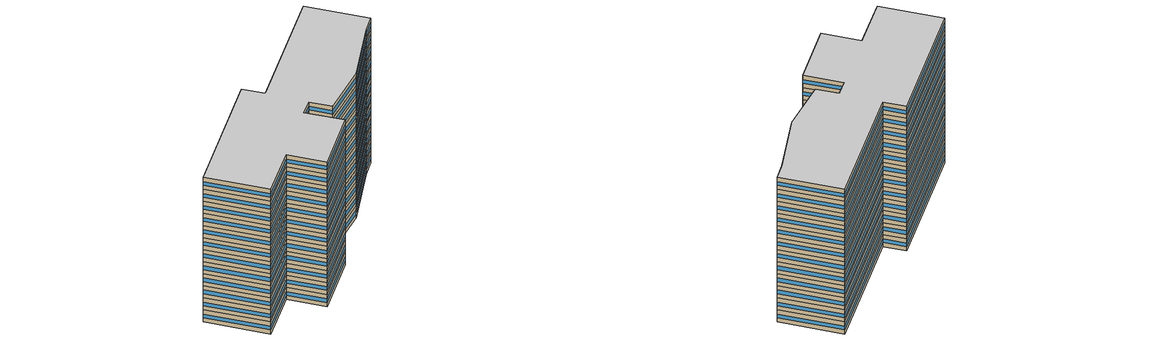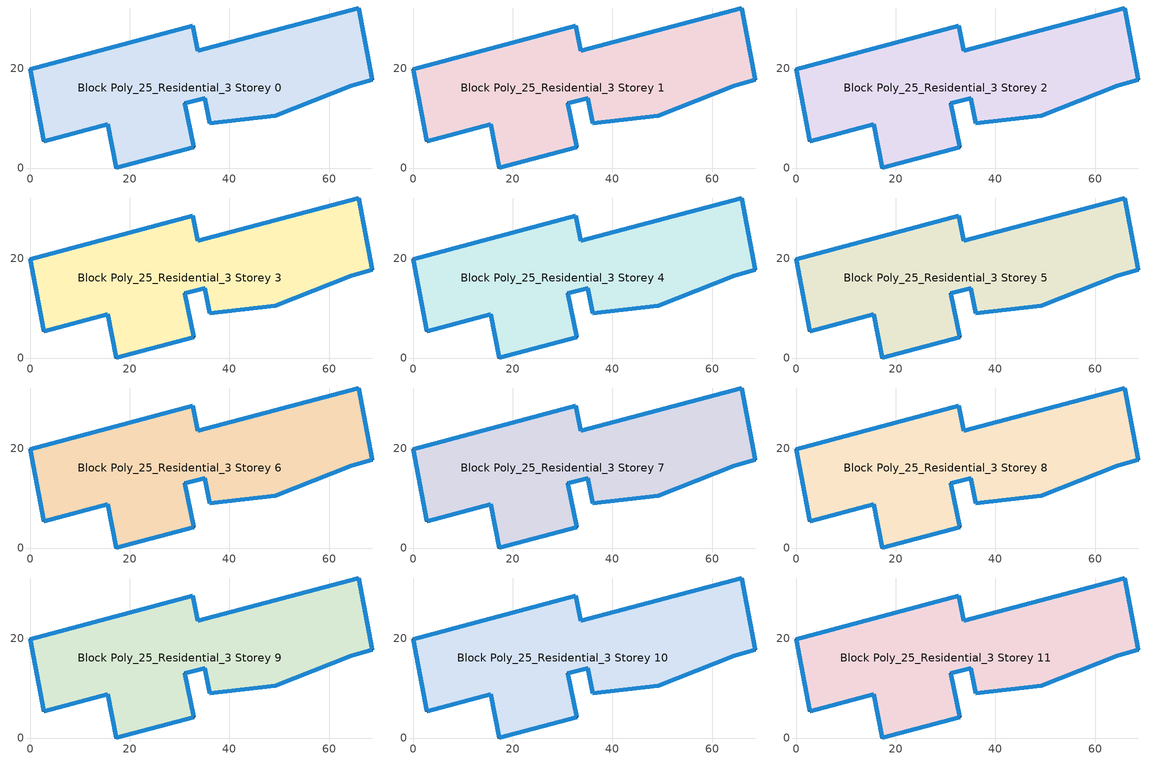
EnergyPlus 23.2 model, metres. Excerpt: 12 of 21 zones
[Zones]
Block Poly_25_Residential_3 Storey 0
 floor ground (HSCWZ_Residential_2005_FloorGround): 65.91,32.13 68.66,17.68 64.45,16.52 49.22,10.52 36.05,8.94 35.07,14.05 31.06,13 32.84,4.21 17.25,0 15.56,8.78 2.75,5.42 0,19.87 32.61,28.61 33.59,23.49 z0
 wall outside (HSCWZ_Residential_2005_ExtWall): 32.61,28.61 0,19.87 2.75,5.42 15.56,8.78 17.25,0 32.84,4.21 31.06,13 35.07,14.05 36.05,8.94 49.22,10.52 64.45,16.52 68.66,17.68 65.91,32.13 33.59,23.49 32.61,28.61 z0:3
 window (HSCWZ_Residential_2005_Win): 32.6,28.6 0.02,19.87 / 0,19.86 2.75,5.42 / 2.75,5.42 15.56,8.78 / 15.56,8.78 17.25,0 / 17.26,0 32.83,4.21 / 32.84,4.22 31.06,12.99 / 31.06,13 35.07,14.05 / 35.07,14.05 36.05,8.94 / 36.05,8.94 49.21,10.52 / 49.23,10.53 64.44,16.51 / 64.45,16.52 68.66,17.67 / 68.66,17.68 65.91,32.12 / 65.89,32.12 33.6,23.5 / 33.59,23.5 32.61,28.61 z1.05:1.95
Block Poly_25_Residential_3 Storey 1
 floor to Block Poly_25_Residential_3 Storey 0 (HSCWZ_Residential_2005_FloorSlab): 65.91,32.13 68.66,17.68 64.45,16.52 49.22,10.52 36.05,8.94 35.07,14.05 31.06,13 32.84,4.21 17.25,0 15.56,8.78 2.75,5.42 0,19.87 32.61,28.61 33.59,23.49 z3
 wall outside (HSCWZ_Residential_2005_ExtWall): 32.61,28.61 0,19.87 2.75,5.42 15.56,8.78 17.25,0 32.84,4.21 31.06,13 35.07,14.05 36.05,8.94 49.22,10.52 64.45,16.52 68.66,17.68 65.91,32.13 33.59,23.49 32.61,28.61 z3:6
 window (HSCWZ_Residential_2005_Win): 32.6,28.6 0.02,19.87 / 0,19.86 2.75,5.42 / 2.75,5.42 15.56,8.78 / 15.56,8.78 17.25,0 / 17.26,0 32.83,4.21 / 32.84,4.22 31.06,12.99 / 31.06,13 35.07,14.05 / 35.07,14.05 36.05,8.94 / 36.05,8.94 49.21,10.52 / 49.23,10.53 64.44,16.51 / 64.45,16.52 68.66,17.67 / 68.66,17.68 65.91,32.12 / 65.89,32.12 33.6,23.5 / 33.59,23.5 32.61,28.61 z4.05:4.95
Block Poly_25_Residential_3 Storey 2
 floor to Block Poly_25_Residential_3 Storey 1 (HSCWZ_Residential_2005_FloorSlab): 65.91,32.13 68.66,17.68 64.45,16.52 49.22,10.52 36.05,8.94 35.07,14.05 31.06,13 32.84,4.21 17.25,0 15.56,8.78 2.75,5.42 0,19.87 32.61,28.61 33.59,23.49 z6
 wall outside (HSCWZ_Residential_2005_ExtWall): 32.61,28.61 0,19.87 2.75,5.42 15.56,8.78 17.25,0 32.84,4.21 31.06,13 35.07,14.05 36.05,8.94 49.22,10.52 64.45,16.52 68.66,17.68 65.91,32.13 33.59,23.49 32.61,28.61 z6:9
 window (HSCWZ_Residential_2005_Win): 32.6,28.6 0.02,19.87 / 0,19.86 2.75,5.42 / 2.75,5.42 15.56,8.78 / 15.56,8.78 17.25,0 / 17.26,0 32.83,4.21 / 32.84,4.22 31.06,12.99 / 31.06,13 35.07,14.05 / 35.07,14.05 36.05,8.94 / 36.05,8.94 49.21,10.52 / 49.23,10.53 64.44,16.51 / 64.45,16.52 68.66,17.67 / 68.66,17.68 65.91,32.12 / 65.89,32.12 33.6,23.5 / 33.59,23.5 32.61,28.61 z7.05:7.95
Block Poly_25_Residential_3 Storey 3
 floor to Block Poly_25_Residential_3 Storey 2 (HSCWZ_Residential_2005_FloorSlab): 65.91,32.13 68.66,17.68 64.45,16.52 49.22,10.52 36.05,8.94 35.07,14.05 31.06,13 32.84,4.21 17.25,0 15.56,8.78 2.75,5.42 0,19.87 32.61,28.61 33.59,23.49 z9
 wall outside (HSCWZ_Residential_2005_ExtWall): 32.61,28.61 0,19.87 2.75,5.42 15.56,8.78 17.25,0 32.84,4.21 31.06,13 35.07,14.05 36.05,8.94 49.22,10.52 64.45,16.52 68.66,17.68 65.91,32.13 33.59,23.49 32.61,28.61 z9:12
 window (HSCWZ_Residential_2005_Win): 32.6,28.6 0.02,19.87 / 0,19.86 2.75,5.42 / 2.75,5.42 15.56,8.78 / 15.56,8.78 17.25,0 / 17.26,0 32.83,4.21 / 32.84,4.22 31.06,12.99 / 31.06,13 35.07,14.05 / 35.07,14.05 36.05,8.94 / 36.05,8.94 49.21,10.52 / 49.23,10.53 64.44,16.51 / 64.45,16.52 68.66,17.67 / 68.66,17.68 65.91,32.12 / 65.89,32.12 33.6,23.5 / 33.59,23.5 32.61,28.61 z10.05:10.95
Block Poly_25_Residential_3 Storey 4
 floor to Block Poly_25_Residential_3 Storey 3 (HSCWZ_Residential_2005_FloorSlab): 65.91,32.13 68.66,17.68 64.45,16.52 49.22,10.52 36.05,8.94 35.07,14.05 31.06,13 32.84,4.21 17.25,0 15.56,8.78 2.75,5.42 0,19.87 32.61,28.61 33.59,23.49 z12
 wall outside (HSCWZ_Residential_2005_ExtWall): 32.61,28.61 0,19.87 2.75,5.42 15.56,8.78 17.25,0 32.84,4.21 31.06,13 35.07,14.05 36.05,8.94 49.22,10.52 64.45,16.52 68.66,17.68 65.91,32.13 33.59,23.49 32.61,28.61 z12:15
 window (HSCWZ_Residential_2005_Win): 32.6,28.6 0.02,19.87 / 0,19.86 2.75,5.42 / 2.75,5.42 15.56,8.78 / 15.56,8.78 17.25,0 / 17.26,0 32.83,4.21 / 32.84,4.22 31.06,12.99 / 31.06,13 35.07,14.05 / 35.07,14.05 36.05,8.94 / 36.05,8.94 49.21,10.52 / 49.23,10.53 64.44,16.51 / 64.45,16.52 68.66,17.67 / 68.66,17.68 65.91,32.12 / 65.89,32.12 33.6,23.5 / 33.59,23.5 32.61,28.61 z13.05:13.95
Block Poly_25_Residential_3 Storey 5
 floor to Block Poly_25_Residential_3 Storey 4 (HSCWZ_Residential_2005_FloorSlab): 65.91,32.13 68.66,17.68 64.45,16.52 49.22,10.52 36.05,8.94 35.07,14.05 31.06,13 32.84,4.21 17.25,0 15.56,8.78 2.75,5.42 0,19.87 32.61,28.61 33.59,23.49 z15
 wall outside (HSCWZ_Residential_2005_ExtWall): 32.61,28.61 0,19.87 2.75,5.42 15.56,8.78 17.25,0 32.84,4.21 31.06,13 35.07,14.05 36.05,8.94 49.22,10.52 64.45,16.52 68.66,17.68 65.91,32.13 33.59,23.49 32.61,28.61 z15:18
 window (HSCWZ_Residential_2005_Win): 32.6,28.6 0.02,19.87 / 0,19.86 2.75,5.42 / 2.75,5.42 15.56,8.78 / 15.56,8.78 17.25,0 / 17.26,0 32.83,4.21 / 32.84,4.22 31.06,12.99 / 31.06,13 35.07,14.05 / 35.07,14.05 36.05,8.94 / 36.05,8.94 49.21,10.52 / 49.23,10.53 64.44,16.51 / 64.45,16.52 68.66,17.67 / 68.66,17.68 65.91,32.12 / 65.89,32.12 33.6,23.5 / 33.59,23.5 32.61,28.61 z16.05:16.95
Block Poly_25_Residential_3 Storey 6
 floor to Block Poly_25_Residential_3 Storey 5 (HSCWZ_Residential_2005_FloorSlab): 65.91,32.13 68.66,17.68 64.45,16.52 49.22,10.52 36.05,8.94 35.07,14.05 31.06,13 32.84,4.21 17.25,0 15.56,8.78 2.75,5.42 0,19.87 32.61,28.61 33.59,23.49 z18
 wall outside (HSCWZ_Residential_2005_ExtWall): 32.61,28.61 0,19.87 2.75,5.42 15.56,8.78 17.25,0 32.84,4.21 31.06,13 35.07,14.05 36.05,8.94 49.22,10.52 64.45,16.52 68.66,17.68 65.91,32.13 33.59,23.49 32.61,28.61 z18:21
 window (HSCWZ_Residential_2005_Win): 32.6,28.6 0.02,19.87 / 0,19.86 2.75,5.42 / 2.75,5.42 15.56,8.78 / 15.56,8.78 17.25,0 / 17.26,0 32.83,4.21 / 32.84,4.22 31.06,12.99 / 31.06,13 35.07,14.05 / 35.07,14.05 36.05,8.94 / 36.05,8.94 49.21,10.52 / 49.23,10.53 64.44,16.51 / 64.45,16.52 68.66,17.67 / 68.66,17.68 65.91,32.12 / 65.89,32.12 33.6,23.5 / 33.59,23.5 32.61,28.61 z19.05:19.95
Block Poly_25_Residential_3 Storey 7
 floor to Block Poly_25_Residential_3 Storey 6 (HSCWZ_Residential_2005_FloorSlab): 65.91,32.13 68.66,17.68 64.45,16.52 49.22,10.52 36.05,8.94 35.07,14.05 31.06,13 32.84,4.21 17.25,0 15.56,8.78 2.75,5.42 0,19.87 32.61,28.61 33.59,23.49 z21
 wall outside (HSCWZ_Residential_2005_ExtWall): 32.61,28.61 0,19.87 2.75,5.42 15.56,8.78 17.25,0 32.84,4.21 31.06,13 35.07,14.05 36.05,8.94 49.22,10.52 64.45,16.52 68.66,17.68 65.91,32.13 33.59,23.49 32.61,28.61 z21:24
 window (HSCWZ_Residential_2005_Win): 32.6,28.6 0.02,19.87 / 0,19.86 2.75,5.42 / 2.75,5.42 15.56,8.78 / 15.56,8.78 17.25,0 / 17.26,0 32.83,4.21 / 32.84,4.22 31.06,12.99 / 31.06,13 35.07,14.05 / 35.07,14.05 36.05,8.94 / 36.05,8.94 49.21,10.52 / 49.23,10.53 64.44,16.51 / 64.45,16.52 68.66,17.67 / 68.66,17.68 65.91,32.12 / 65.89,32.12 33.6,23.5 / 33.59,23.5 32.61,28.61 z22.05:22.95
Block Poly_25_Residential_3 Storey 8
 floor to Block Poly_25_Residential_3 Storey 7 (HSCWZ_Residential_2005_FloorSlab): 65.91,32.13 68.66,17.68 64.45,16.52 49.22,10.52 36.05,8.94 35.07,14.05 31.06,13 32.84,4.21 17.25,0 15.56,8.78 2.75,5.42 0,19.87 32.61,28.61 33.59,23.49 z24
 wall outside (HSCWZ_Residential_2005_ExtWall): 32.61,28.61 0,19.87 2.75,5.42 15.56,8.78 17.25,0 32.84,4.21 31.06,13 35.07,14.05 36.05,8.94 49.22,10.52 64.45,16.52 68.66,17.68 65.91,32.13 33.59,23.49 32.61,28.61 z24:27
 window (HSCWZ_Residential_2005_Win): 32.6,28.6 0.02,19.87 / 0,19.86 2.75,5.42 / 2.75,5.42 15.56,8.78 / 15.56,8.78 17.25,0 / 17.26,0 32.83,4.21 / 32.84,4.22 31.06,12.99 / 31.06,13 35.07,14.05 / 35.07,14.05 36.05,8.94 / 36.05,8.94 49.21,10.52 / 49.23,10.53 64.44,16.51 / 64.45,16.52 68.66,17.67 / 68.66,17.68 65.91,32.12 / 65.89,32.12 33.6,23.5 / 33.59,23.5 32.61,28.61 z25.05:25.95
Block Poly_25_Residential_3 Storey 9
 floor to Block Poly_25_Residential_3 Storey 8 (HSCWZ_Residential_2005_FloorSlab): 65.91,32.13 68.66,17.68 64.45,16.52 49.22,10.52 36.05,8.94 35.07,14.05 31.06,13 32.84,4.21 17.25,0 15.56,8.78 2.75,5.42 0,19.87 32.61,28.61 33.59,23.49 z27
 wall outside (HSCWZ_Residential_2005_ExtWall): 32.61,28.61 0,19.87 2.75,5.42 15.56,8.78 17.25,0 32.84,4.21 31.06,13 35.07,14.05 36.05,8.94 49.22,10.52 64.45,16.52 68.66,17.68 65.91,32.13 33.59,23.49 32.61,28.61 z27:30
 window (HSCWZ_Residential_2005_Win): 32.6,28.6 0.02,19.87 / 0,19.86 2.75,5.42 / 2.75,5.42 15.56,8.78 / 15.56,8.78 17.25,0 / 17.26,0 32.83,4.21 / 32.84,4.22 31.06,12.99 / 31.06,13 35.07,14.05 / 35.07,14.05 36.05,8.94 / 36.05,8.94 49.21,10.52 / 49.23,10.53 64.44,16.51 / 64.45,16.52 68.66,17.67 / 68.66,17.68 65.91,32.12 / 65.89,32.12 33.6,23.5 / 33.59,23.5 32.61,28.61 z28.05:28.95
Block Poly_25_Residential_3 Storey 10
 floor to Block Poly_25_Residential_3 Storey 9 (HSCWZ_Residential_2005_FloorSlab): 65.91,32.13 68.66,17.68 64.45,16.52 49.22,10.52 36.05,8.94 35.07,14.05 31.06,13 32.84,4.21 17.25,0 15.56,8.78 2.75,5.42 0,19.87 32.61,28.61 33.59,23.49 z30
 wall outside (HSCWZ_Residential_2005_ExtWall): 32.61,28.61 0,19.87 2.75,5.42 15.56,8.78 17.25,0 32.84,4.21 31.06,13 35.07,14.05 36.05,8.94 49.22,10.52 64.45,16.52 68.66,17.68 65.91,32.13 33.59,23.49 32.61,28.61 z30:33
 window (HSCWZ_Residential_2005_Win): 32.6,28.6 0.02,19.87 / 0,19.86 2.75,5.42 / 2.75,5.42 15.56,8.78 / 15.56,8.78 17.25,0 / 17.26,0 32.83,4.21 / 32.84,4.22 31.06,12.99 / 31.06,13 35.07,14.05 / 35.07,14.05 36.05,8.94 / 36.05,8.94 49.21,10.52 / 49.23,10.53 64.44,16.51 / 64.45,16.52 68.66,17.67 / 68.66,17.68 65.91,32.12 / 65.89,32.12 33.6,23.5 / 33.59,23.5 32.61,28.61 z31.05:31.95
Block Poly_25_Residential_3 Storey 11
 floor to Block Poly_25_Residential_3 Storey 10 (HSCWZ_Residential_2005_FloorSlab): 65.91,32.13 68.66,17.68 64.45,16.52 49.22,10.52 36.05,8.94 35.07,14.05 31.06,13 32.84,4.21 17.25,0 15.56,8.78 2.75,5.42 0,19.87 32.61,28.61 33.59,23.49 z33
 wall outside (HSCWZ_Residential_2005_ExtWall): 32.61,28.61 0,19.87 2.75,5.42 15.56,8.78 17.25,0 32.84,4.21 31.06,13 35.07,14.05 36.05,8.94 49.22,10.52 64.45,16.52 68.66,17.68 65.91,32.13 33.59,23.49 32.61,28.61 z33:36
 window (HSCWZ_Residential_2005_Win): 32.6,28.6 0.02,19.87 / 0,19.86 2.75,5.42 / 2.75,5.42 15.56,8.78 / 15.56,8.78 17.25,0 / 17.26,0 32.83,4.21 / 32.84,4.22 31.06,12.99 / 31.06,13 35.07,14.05 / 35.07,14.05 36.05,8.94 / 36.05,8.94 49.21,10.52 / 49.23,10.53 64.44,16.51 / 64.45,16.52 68.66,17.67 / 68.66,17.68 65.91,32.12 / 65.89,32.12 33.6,23.5 / 33.59,23.5 32.61,28.61 z34.05:34.95
 ceiling to Block Poly_25_Residential_3 Storey 12 (HSCWZ_Residential_2005_FloorSlab): 64.45,16.52 68.66,17.68 65.91,32.13 33.59,23.49 32.61,28.61 0,19.87 2.75,5.42 15.56,8.78 17.25,0 32.84,4.21 31.06,13 35.07,14.05 36.05,8.94 49.22,10.52 z36
[BUILDING]
shang4hai3shi4_Residential_3_2_9_2005: North Axis=0; Terrain=City; Loads Convergence Tolerance Value=0.04; Temperature Convergence Tolerance Value=0.4; Solar Distribution=FullExterior; Maximum Number of Warmup Days=25; Minimum Number of Warmup Days=1
[Material] Thermal Absorptance=0.9; Solar Absorptance=0.7; Visible Absorptance=0.7
Name | Roughness | Thickness | Conductivity | Density | Specific Heat
Concrete | MediumRough | 0.1 | 1.7 | 2240 | 900
Brick | MediumRough | 0.1 | 0.72 | 1920 | 840
Tile | Smooth | 0.02 | 1.3 | 2200 | 900
Gypsum | Smooth | 0.015 | 0.16 | 800 | 1090
[MATERIAL] Roughness=Rough; Conductivity=0.04; Density=40; Specific Heat=1500; Thermal Absorptance=0.9; Solar Absorptance=0.7; Visible Absorptance=0.7
Name | Thickness
Insulation 0.011 | 0.011
Insulation 0.044 | 0.044
Insulation 0.05 | 0.05
[WindowMaterial:SimpleGlazingSystem]
HSCWZ_Residential_2005_Win_material: UFactor=3.7; Solar Heat Gain Coefficient=0.5475
[Construction]
HSCWZ_Residential_2005_FloorSlab: Tile, Concrete, Insulation 0.044, Concrete, Tile
HSCWZ_Residential_2005_FloorGround: Tile, Concrete, Gypsum, Insulation 0.05
HSCWZ_Residential_2005_Win: HSCWZ_Residential_2005_Win_material
[CONSTRUCTION]
HSCWZ_Residential_2005_ExtWall: Brick, Concrete, Insulation 0.011
[ZONE] Type=1; Multiplier=1; Ceiling Height=autocalculate; Volume=autocalculate; Floor Area=autocalculate; Part of Total Floor Area=Yes
Block Poly_25_Residential_3 Storey 0; Block Poly_25_Residential_3 Storey 1; Block Poly_25_Residential_3 Storey 2; Block Poly_25_Residential_3 Storey 3; Block Poly_25_Residential_3 Storey 4; Block Poly_25_Residential_3 Storey 5; Block Poly_25_Residential_3 Storey 6; Block Poly_25_Residential_3 Storey 7; Block Poly_25_Residential_3 Storey 8; Block Poly_25_Residential_3 Storey 9; Block Poly_25_Residential_3 Storey 10; Block Poly_25_Residential_3 Storey 11
[PEOPLE] Number of People Schedule=People_Schedule; Number of People Calculation Method=Area/Person; Floor Area per Person=18; Fraction Radiant=0.3; Sensible Heat Fraction=autocalculate; Activity Level Schedule=CN_GenericActivityLevel; Carbon Dioxide Generation Rate=3.82e-08; Enable ASHRAE 55 Comfort Warnings=No; Mean Radiant Temperature Calculation Type=ZoneAveraged; Clothing Insulation Calculation Method=ClothingInsulationSchedule; Cold Stress Temperature Threshold=15.56; Heat Stress Temperature Threshold=30
Name | Zone or ZoneList or Space or SpaceList
People_Block Poly_25_Residential_3 Storey 0 | Block Poly_25_Residential_3 Storey 0
People_Block Poly_25_Residential_3 Storey 1 | Block Poly_25_Residential_3 Storey 1
People_Block Poly_25_Residential_3 Storey 2 | Block Poly_25_Residential_3 Storey 2
People_Block Poly_25_Residential_3 Storey 3 | Block Poly_25_Residential_3 Storey 3
People_Block Poly_25_Residential_3 Storey 4 | Block Poly_25_Residential_3 Storey 4
People_Block Poly_25_Residential_3 Storey 5 | Block Poly_25_Residential_3 Storey 5
People_Block Poly_25_Residential_3 Storey 6 | Block Poly_25_Residential_3 Storey 6
People_Block Poly_25_Residential_3 Storey 7 | Block Poly_25_Residential_3 Storey 7
People_Block Poly_25_Residential_3 Storey 8 | Block Poly_25_Residential_3 Storey 8
People_Block Poly_25_Residential_3 Storey 9 | Block Poly_25_Residential_3 Storey 9
People_Block Poly_25_Residential_3 Storey 10 | Block Poly_25_Residential_3 Storey 10
People_Block Poly_25_Residential_3 Storey 11 | Block Poly_25_Residential_3 Storey 11
[LIGHTS] Schedule=Lights_Schedule; Design Level Calculation Method=Watts/Area; Watts per Zone Floor Area=7; Return Air Fraction=0; Fraction Radiant=0; Fraction Visible=0; Fraction Replaceable=1; EndUse Subcategory=General; Return Air Fraction Calculated from Plenum Temperature=No; Return Air Fraction Function of Plenum Temperature Coefficient 1=0; Return Air Fraction Function of Plenum Temperature Coefficient 2=0
Name | Zone or ZoneList or Space or SpaceList
Lights_Block Poly_25_Residential_3 Storey 0 | Block Poly_25_Residential_3 Storey 0
Lights_Block Poly_25_Residential_3 Storey 1 | Block Poly_25_Residential_3 Storey 1
Lights_Block Poly_25_Residential_3 Storey 2 | Block Poly_25_Residential_3 Storey 2
Lights_Block Poly_25_Residential_3 Storey 3 | Block Poly_25_Residential_3 Storey 3
Lights_Block Poly_25_Residential_3 Storey 4 | Block Poly_25_Residential_3 Storey 4
Lights_Block Poly_25_Residential_3 Storey 5 | Block Poly_25_Residential_3 Storey 5
Lights_Block Poly_25_Residential_3 Storey 6 | Block Poly_25_Residential_3 Storey 6
Lights_Block Poly_25_Residential_3 Storey 7 | Block Poly_25_Residential_3 Storey 7
Lights_Block Poly_25_Residential_3 Storey 8 | Block Poly_25_Residential_3 Storey 8
Lights_Block Poly_25_Residential_3 Storey 9 | Block Poly_25_Residential_3 Storey 9
Lights_Block Poly_25_Residential_3 Storey 10 | Block Poly_25_Residential_3 Storey 10
Lights_Block Poly_25_Residential_3 Storey 11 | Block Poly_25_Residential_3 Storey 11
[ELECTRICEQUIPMENT] Schedule=ElectricEquipment_Schedule; Design Level Calculation Method=Watts/Area; Watts per Zone Floor Area=5.5; Fraction Latent=0; Fraction Radiant=0; Fraction Lost=0; EndUse Subcategory=General
Name | Zone or ZoneList or Space or SpaceList
ElectricEquipment_Block Poly_25_Residential_3 Storey 0 | Block Poly_25_Residential_3 Storey 0
ElectricEquipment_Block Poly_25_Residential_3 Storey 1 | Block Poly_25_Residential_3 Storey 1
ElectricEquipment_Block Poly_25_Residential_3 Storey 2 | Block Poly_25_Residential_3 Storey 2
ElectricEquipment_Block Poly_25_Residential_3 Storey 3 | Block Poly_25_Residential_3 Storey 3
ElectricEquipment_Block Poly_25_Residential_3 Storey 4 | Block Poly_25_Residential_3 Storey 4
ElectricEquipment_Block Poly_25_Residential_3 Storey 5 | Block Poly_25_Residential_3 Storey 5
ElectricEquipment_Block Poly_25_Residential_3 Storey 6 | Block Poly_25_Residential_3 Storey 6
ElectricEquipment_Block Poly_25_Residential_3 Storey 7 | Block Poly_25_Residential_3 Storey 7
ElectricEquipment_Block Poly_25_Residential_3 Storey 8 | Block Poly_25_Residential_3 Storey 8
ElectricEquipment_Block Poly_25_Residential_3 Storey 9 | Block Poly_25_Residential_3 Storey 9
ElectricEquipment_Block Poly_25_Residential_3 Storey 10 | Block Poly_25_Residential_3 Storey 10
ElectricEquipment_Block Poly_25_Residential_3 Storey 11 | Block Poly_25_Residential_3 Storey 11
[ZONEINFILTRATION:DESIGNFLOWRATE] Schedule=AirEx_ConditionedTime_Schedule; Design Flow Rate Calculation Method=AirChanges/Hour; Air Changes per Hour=1; Constant Term Coefficient=1; Temperature Term Coefficient=0; Velocity Term Coefficient=0; Velocity Squared Term Coefficient=0
Name | Zone or ZoneList or Space or SpaceList
Infil 1 | Block Poly_25_Residential_3 Storey 0
Infil 2 | Block Poly_25_Residential_3 Storey 1
Infil 3 | Block Poly_25_Residential_3 Storey 2
Infil 4 | Block Poly_25_Residential_3 Storey 3
Infil 5 | Block Poly_25_Residential_3 Storey 4
Infil 6 | Block Poly_25_Residential_3 Storey 5
Infil 7 | Block Poly_25_Residential_3 Storey 6
Infil 8 | Block Poly_25_Residential_3 Storey 7
Infil 9 | Block Poly_25_Residential_3 Storey 8
Infil 10 | Block Poly_25_Residential_3 Storey 9
Infil 11 | Block Poly_25_Residential_3 Storey 10
Infil 12 | Block Poly_25_Residential_3 Storey 11
[HVACTEMPLATE:THERMOSTAT]
HVACTemp: Heating Setpoint Schedule=Heating_SP_Schedule; Cooling Setpoint Schedule=Cooling_SP_Schedule
[HVACTEMPLATE:ZONE:IDEALLOADSAIRSYSTEM] Template Thermostat=HVACTemp; System Availability Schedule=HVAC_ConditionedTime_Schedule; Maximum Heating Supply Air Temperature=50; Minimum Cooling Supply Air Temperature=13; Maximum Heating Supply Air Humidity Ratio=0.0156; Minimum Cooling Supply Air Humidity Ratio=0.0077; Heating Limit=NoLimit; Cooling Limit=NoLimit; Heating Availability Schedule=Heating_Period_Schedule; Cooling Availability Schedule=Cooling_Period_Schedule; Dehumidification Control Type=ConstantSensibleHeatRatio; Cooling Sensible Heat Ratio=0.7; Dehumidification Setpoint=60; Humidification Control Type=None; Humidification Setpoint=30; Outdoor Air Method=None; Outdoor Air Flow Rate per Person=0.00944; Outdoor Air Flow Rate per Zone Floor Area=0; Outdoor Air Flow Rate per Zone=0; Demand Controlled Ventilation Type=None; Outdoor Air Economizer Type=NoEconomizer; Heat Recovery Type=None; Sensible Heat Recovery Effectiveness=0.7; Latent Heat Recovery Effectiveness=0.65
Block Poly_25_Residential_3 Storey 0; Block Poly_25_Residential_3 Storey 1; Block Poly_25_Residential_3 Storey 2; Block Poly_25_Residential_3 Storey 3; Block Poly_25_Residential_3 Storey 4; Block Poly_25_Residential_3 Storey 5; Block Poly_25_Residential_3 Storey 6; Block Poly_25_Residential_3 Storey 7; Block Poly_25_Residential_3 Storey 8; Block Poly_25_Residential_3 Storey 9; Block Poly_25_Residential_3 Storey 10; Block Poly_25_Residential_3 Storey 11
[SCHEDULE:COMPACT]
People_Schedule: Through: 12/31, For: Weekdays, Until: 06:00, 0.98, Until: 07:00, 0.85, Until: 08:00, 0.65, Until: 17:00, 0.1, Until: 19:00, 0.75, Until: 22:00, 0.9, Until: 24:00, 0.95, For: AllOtherDays, Until: 09:00, 0.95, Until: 18:00, 0.6, Until: 24:00, 0.9
Lights_Schedule: Through: 12/31, For: AllDays, Until: 19:00, 0, Until: 24:00, 1
ElectricEquipment_Schedule: Through: 12/31, For: AllDays, Until: 12:00, 0.23, Until: 14:00, 0.69, Until: 20:00, 0.23, Until: 24:00, 1
Heating_SP_Schedule: Through: 12/31, For: Weekdays, Until: 07:00, 18, Until: 08:00, 12, Until: 19:00, 18, Until: 22:00, 18, Until: 24:00, 18, For: AllOtherDays, Until: 24:00, 5
Cooling_SP_Schedule: Through: 12/31, For: Weekdays, Until: 07:00, 28, Until: 08:00, 37, Until: 19:00, 37, Until: 24:00, 28, For: AllOtherDays, Until: 24:00, 28
Heating_Period_Schedule: Through: 04/15, For: AllDays, Until: 24:00, 1, Through: 11/01, For: AllDays, Until: 24:00, 0, Through: 12/31, For: AllDays, Until: 24:00, 1
Cooling_Period_Schedule: Through: 04/15, For: AllDays, Until: 24:00, 0, Through: 10/31, For: AllDays, Until: 24:00, 1, Through: 12/31, For: AllDays, Until: 24:00, 0
HVAC_ConditionedTime_Schedule: Through: 12/31, For: Weekdays, Until: 07:00, 1, Until: 19:00, 0, Until: 24:00, 1, For: AllOtherDays, Until: 24:00, 1
AirEx_ConditionedTime_Schedule: Through: 12/31, For: Weekdays, Until: 08:00, 0.5, Until: 17:00, 0, Until: 24:00, 0.5, For: AllOtherDays, Until: 24:00, 0.5
CN_GenericActivityLevel: Through: 12/31, For: Weekdays, Until: 08:00, 80, Until: 18:00, 120, Until: 24:00, 80, For: AllOtherDays, Until: 24:00, 80
